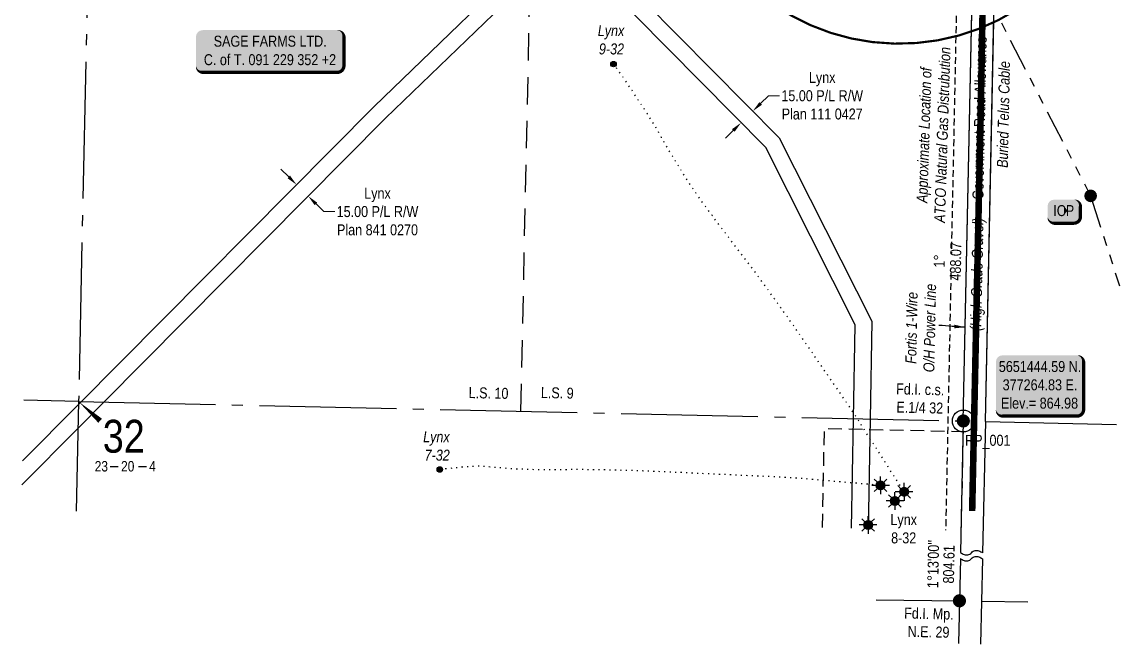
# Model space of a CAD drawing. Extents: x 376302 to 380517, y 5651241 to 5654265.
# Drawn here: x 376406 to 377408, y 5651241 to 5651809 of the extents above; entities that cross this region are included whole.
import ezdxf
from ezdxf.enums import TextEntityAlignment as Align

# ---------------------------------------------------------------- set-up
doc = ezdxf.new("R2010")
doc.units = 0
doc.header["$LTSCALE"] = 5
doc.header["$PDMODE"] = 34
doc.header["$PDSIZE"] = 0.03
for name, pattern in [('foc-ACCESSROAD', [3.75, 2.5, -1.25]), ('foc-BUFFER', [16.75, 15, -1.75]), ('foc-DOT', [1, 0.2, -0.8]), ('foc-DRILLPATH', [14.75, 6, -1.75, 1.75, -1.75, 1.75, -1.75]), ('foc-LSD', [8, 5, -3]), ('foc-QUARTERLINE', [33, 25, -3, 2, -3]), ('UG_PIPE', [1.875, 1.25, -0.625])]:
    doc.linetypes.add(name, pattern=pattern)
doc.layers.get('Defpoints').update_dxf_attribs({"color": 9})
for name, color, linetype in [('10', 1, 'Continuous'), ('35', 37, 'Continuous'), ('9', 3, 'Continuous'), ('ABADATA-DRILL', 8, 'foc-DOT'), ('ABADATA-DRILL-T', 8, 'Continuous'), ('AS-OWNER', 7, 'Continuous'), ('AS-PIPE-UG', 44, 'UG_PIPE'), ('AS-PIPE-UG-T', 44, 'Continuous'), ('AS-POWER', 104, 'foc-POWER'), ('AS-ROADS', 254, 'Continuous'), ('AS-TELUS', 224, 'foc-TEL'), ('AUX-BUFFER', 7, 'foc-BUFFER'), ('DETAIL-HZ-Existing', 8, 'foc-DOT'), ('DETAIL-T', 7, 'Continuous'), ('F-RW', 190, 'Continuous'), ('F-WS', 190, 'foc-ACCESSROAD'), ('F-WS-S', 190, 'Continuous'), ('L-BD', 7, 'Continuous'), ('L-MON', 1, 'Continuous'), ('L-MON-T', 1, 'Continuous'), ('L-QSEC', 8, 'foc-QUARTERLINE'), ('L-ROAD-T', 7, 'Continuous'), ('L-SEC', 7, 'Continuous'), ('L-SECLBL', 7, 'Continuous'), ('L-SECTION-LSD', 7, 'foc-LSD'), ('P-PDRILLPATH', 12, 'foc-DRILLPATH')]:
    doc.layers.add(name, color=color, linetype=linetype)
doc.layers.add('F-RW-T', color=190, linetype='Continuous', lineweight=9)
doc.layers.add('T-TEXT', color=48, linetype='Continuous', lineweight=18)
doc.styles.add('100L', font='ARIALN.TTF', dxfattribs={"height": 11})
doc.styles.add('80', font='ARIALN.TTF', dxfattribs={"height": 10})
doc.styles.add('80CG', font='ARIALN.TTF', dxfattribs={"height": 10})
doc.styles.add('80L', font='ARIALN.TTF', dxfattribs={"height": 10})
doc.styles.add('80LS', font='ARIALNI.TTF', dxfattribs={"height": 10})
doc.styles.add('foc-LtypeFont', font='ARIALN.TTF', dxfattribs={"height": 7.35})
doc.styles.add('SIMPLEX', font='ARIALN.TTF')
doc.linetypes.add('foc-POWER', pattern='A,6,-1,["P",foc-LtypeFont,S=0.2,R=0,X=-0.625,Y=-0.75],-1.24,4', length=12.24)
doc.linetypes.add('foc-POWER-NOLINE', pattern='A,0,-4,["P",foc-LtypeFont,S=0.2,R=0,X=-0.625,Y=-0.75],-8.24', length=12.24)
doc.linetypes.add('foc-TEL', pattern='A,2,-1,["T",foc-LtypeFont,S=0.2,R=0,X=-0.425,Y=-0.75],-1.24,8', length=12.24)
doc.linetypes.add('foc-TEL-NOLINE', pattern='A,0,-2,["T",foc-LtypeFont,S=0.2,R=0,X=-0.425,Y=-0.75],-10.24', length=12.24)
doc.dimstyles.new('Compass 5 000', dxfattribs={"dimscale": 5, "dimtxt": 9, "dimasz": 2, "dimexe": 0.2, "dimexo": 0.0625, "dimgap": 0.5, "dimtad": 0, "dimtih": 1, "dimtoh": 1, "dimzin": 0, "dimdsep": 46, "dimtxsty": '80CG', "dimcen": 0.1, "dimse1": 1, "dimse2": 1, "dimclrd": 256, "dimclrt": 256, "dimaunit": 1, "dimadec": 4, "dimazin": 0, "dimtfac": 0.06, "dimtofl": 0, "dimtmove": 0, "dimatfit": 1, "dimfxl": 0.2, "dimtolj": 1, "dimtzin": 0, "dimlwd": -1, "dimarcsym": 0})

# ---------------------------------------------------------------- blocks, each defined once
blk = doc.blocks.new('L-SECLBL')
at = {"layer": '9', "color": 7}
for p, q in [((-5.1, -27.8), (-12.3, -27.8)), ((20.7, -27.8), (13.5, -27.8))]:
    blk.add_line(p, q, dxfattribs=at)
at = {"layer": '10', "color": 2, "style": 'SIMPLEX'}
blk.add_attdef('SEC', text='', height=30, dxfattribs=at).set_placement((0, 0), align=Align.MIDDLE)
at = {"layer": '10', "color": 5, "style": '80L'}
blk.add_attdef('TWP', text='', height=9.5, dxfattribs=at).set_placement((-14.4, -27.4), align=Align.MIDDLE_RIGHT)
blk.add_attdef('RGE', text='', height=9.5, dxfattribs=at).set_placement((3.6, -27.4), align=Align.MIDDLE_CENTER)
blk.add_attdef('MER', text='', height=9.5, dxfattribs=at).set_placement((23.2, -27.4), align=Align.MIDDLE_LEFT)
blk = doc.blocks.new('fdia')
at = {"color": 255, "const_width": 1}
blk.add_lwpolyline([(-0.5, 0, 1), (0.5, 0, 1)], format="xyb", close=True, dxfattribs=at)
blk = doc.blocks.new('Fdiaa')
blk.add_blockref('fdia', (0, 0))
blk = doc.blocks.new('fdib')
at = {"color": 1, "const_width": 1.6}
blk.add_lwpolyline([(-0.4, 0, 1), (0.4, 0, 1)], format="xyb", close=True, dxfattribs=at)
at = {"color": 1}
blk.add_circle((0, 0), 0.8, dxfattribs=at)
blk = doc.blocks.new('Fdibb')
blk.add_blockref('fdib', (0, 0))
blk = doc.blocks.new('fdicc')
for name in ['Fdibb', 'Fdiaa']:
    blk.add_blockref(name, (0, 0))
blk = doc.blocks.new('FDI')
blk.add_blockref('fdicc', (0, 0))
blk = doc.blocks.new('*U430')
h = blk.add_hatch(color=59)
edge = h.paths.add_edge_path()
edge.add_line((-61.5, -20), (61.5, -20))
edge.add_arc((61.5, -14), 6, 270, 360)
edge.add_line((67.5, -14), (67.5, 12.5))
edge.add_arc((61.5, 12.5), 6, 0, 90)
edge.add_line((61.5, 18.5), (-61.5, 18.5))
edge.add_arc((-61.5, 12.5), 6, 90, 180)
edge.add_line((-67.5, 12.5), (-67.5, -14))
edge.add_arc((-61.5, -14), 6, 180, 270)
at = {"color": 1, "flags": 128}
blk.add_lwpolyline([(-61.5, -20, 3, 3, 0), (61.5, -20, 3, 3, 0.414214), (67.5, -14, 3, 3, 0), (67.5, 12.5, 3, 0, 0.414214), (61.5, 18.5, 0, 0, 0), (-61.5, 18.5, 0, 0, 0.414214), (-67.5, 12.5, 0, 0, 0), (-67.5, -14, 0, 3, 0.414214)], format="xyseb", close=True, dxfattribs=at)
blk.add_lwpolyline([(-36.1, -2.8, 0, 7.5, 0), (0, 0, 0, 0, 0)], format="xyseb", dxfattribs=at)
at = {"color": 1, "style": '80'}
blk.add_attdef('ENTER_TEXT_001', (-36, -5), '', height=10, dxfattribs=at)
blk = doc.blocks.new('*D431')
at = {"layer": 'Defpoints', "color": 0, "transparency": 16777216}
for p in [(377072.8, 5651727.3), (377077.4, 5651722.6), (377066.7, 5651712.1)]:
    blk.add_point(p, dxfattribs=at)
at = {"layer": 'F-RW-T', "transparency": 16777216}
for p, q in [((377079.9, 5651734.3), (377087, 5651741.3)), ((377087, 5651741.3), (377097, 5651741.3)), ((377055, 5651709.7), (377047.9, 5651702.7))]:
    blk.add_line(p, q, dxfattribs=at)
for points in [[(377078.8, 5651735.5), (377081.1, 5651733.1), (377072.8, 5651727.3)], [(377053.9, 5651710.9), (377056.2, 5651708.5), (377062.1, 5651716.7)]]:
    blk.add_solid(points, dxfattribs=at)
at = {"layer": 'F-RW-T', "transparency": 16777216, "insert": (377136.1, 5651741.3), "char_height": 10, "attachment_point": 5, "style": '80CG'}
blk.add_mtext('\\A1;Lynx\\P15.00 P/L R/W\\PPlan 111 0427', dxfattribs=at)
blk = doc.blocks.new('GAS')
h = blk.add_hatch(color=255)
h.dxf.hatch_style = 1
edge = h.paths.add_edge_path()
edge.add_arc((0, 0), 0.9, 0, 360)
for p, q in [((-0.81, 0), (-1.62, 0)), ((-0.57, 0.57), (-1.14, 1.14)), ((0, 0.81), (0, 1.62)), ((0.57, 0.57), (1.14, 1.14)), ((1.62, 0), (0.81, 0)), ((-0.57, -0.57), (-1.14, -1.14)), ((0, -0.81), (0, -1.62)), ((1.14, -1.14), (0.57, -0.57))]:
    blk.add_line(p, q)
blk.add_circle((0, 0), 0.8)
blk = doc.blocks.new('*U452')
h = blk.add_hatch(color=254)
edge = h.paths.add_edge_path()
edge.add_line((-34, -28.5), (34, -28.5))
edge.add_arc((34, -22.5), 6, 270, 360)
edge.add_line((40, -22.5), (40, 21))
edge.add_arc((34, 21), 6, 0, 90)
edge.add_line((34, 27), (-34, 27))
edge.add_arc((-34, 21), 6, 90, 180)
edge.add_line((-40, 21), (-40, -22.5))
edge.add_arc((-34, -22.5), 6, 180, 270)
at = {"color": 1, "flags": 128}
blk.add_lwpolyline([(-34, -28.5, 3, 3, 0), (34, -28.5, 3, 3, 0.414214), (40, -22.5, 3, 3, 0), (40, 21, 3, 0, 0.414214), (34, 27, 0, 0, 0), (-34, 27, 0, 0, 0.414214), (-40, 21, 0, 0, 0), (-40, -22.5, 0, 3, 0.414214)], format="xyseb", close=True, dxfattribs=at)
blk.add_lwpolyline([(-34.5, -16.5, 0, 10, 0), (0, 0, 5, 5, 0)], format="xyseb", dxfattribs=at)
at = {"color": 1, "style": '80'}
blk.add_attdef('ENTER_TEXT_001', (-36, -5), '', height=10, dxfattribs=at)
blk = doc.blocks.new('BH-Existing')
at = {"layer": 'ABADATA-DRILL-T'}
h = blk.add_hatch(color=256, dxfattribs=at)
h.dxf.hatch_style = 1
edge = h.paths.add_edge_path()
edge.add_arc((0, 0), 0.5, 0, 360)
blk.add_circle((0, 0), 0.5, dxfattribs=at)
blk = doc.blocks.new('*D462')
at = {"layer": 'Defpoints', "color": 0, "transparency": 16777216}
for p in [(376654.8, 5651658.5), (376665.4, 5651648), (376667.2, 5651649.7)]:
    blk.add_point(p, dxfattribs=at)
at = {"layer": 'F-RW-T', "transparency": 16777216}
for p, q in [((376649.4, 5651667.3), (376642.3, 5651674.3)), ((376674.3, 5651642.7), (376681.4, 5651635.6)), ((376681.4, 5651635.6), (376691.4, 5651635.6))]:
    blk.add_line(p, q, dxfattribs=at)
for points in [[(376650.6, 5651668.5), (376648.3, 5651666.1), (376656.5, 5651660.2)], [(376675.4, 5651643.8), (376673.1, 5651641.5), (376667.2, 5651649.7)]]:
    blk.add_solid(points, dxfattribs=at)
at = {"layer": 'F-RW-T', "transparency": 16777216, "insert": (376730.4, 5651635.6), "char_height": 10, "attachment_point": 5, "style": '80CG'}
blk.add_mtext('\\A1;Lynx\\P15.00 P/L R/W\\PPlan 841 0270', dxfattribs=at)
blk = doc.blocks.new('plbh')
at = {"layer": 'L-MON'}
h = blk.add_hatch(color=255, dxfattribs=at)
h.dxf.hatch_style = 1
edge = h.paths.add_edge_path()
edge.add_arc((0, 0), 1.16, 0, 360)
h = blk.add_hatch(color=256, dxfattribs=at)
h.dxf.hatch_style = 1
h.paths.add_polyline_path([(-0.96, 0, 1), (0.96, 0, 1)])
h.paths.add_polyline_path([(0.91, 0, -1), (-0.91, 0, -1)], flags=16)
h.paths.add_polyline_path([(0.45, 0, -1), (-0.45, 0, -1)], flags=0)
h = blk.add_hatch(color=256, dxfattribs=at)
h.dxf.hatch_style = 1
h.paths.add_polyline_path([(-0.45, 0, 1), (0.45, 0, 1)])
h.paths.add_polyline_path([(0.4, 0, -1), (-0.4, 0, -1)], flags=16)
at = {"layer": 'L-MON', "color": 240}
for radius in [0.96, 0.91, 0.45, 0.4]:
    blk.add_circle((0, 0), radius, dxfattribs=at)
blk = doc.blocks.new('*U469')
h = blk.add_hatch(color=59)
edge = h.paths.add_edge_path()
edge.add_line((-9, -11.5), (9, -11.5))
edge.add_arc((9, -5.5), 6, 270, 360)
edge.add_line((15, -5.5), (15, 4))
edge.add_arc((9, 4), 6, 0, 90)
edge.add_line((9, 10), (-9, 10))
edge.add_arc((-9, 4), 6, 90, 180)
edge.add_line((-15, 4), (-15, -5.5))
edge.add_arc((-9, -5.5), 6, 180, 270)
at = {"color": 1, "flags": 128}
blk.add_lwpolyline([(-9, -11.5, 3, 3, 0), (9, -11.5, 3, 3, 0.414214), (15, -5.5, 3, 3, 0), (15, 4, 3, 0, 0.414214), (9, 10, 0, 0, 0), (-9, 10, 0, 0, 0.414214), (-15, 4, 0, 0, 0), (-15, -5.5, 0, 3, 0.414214)], format="xyseb", close=True, dxfattribs=at)
blk.add_lwpolyline([(3.4, -0.1, 0, 7.5, 0), (0, 0, 0, 0, 0)], format="xyseb", dxfattribs=at)
at = {"color": 1, "style": '80'}
blk.add_attdef('ENTER_TEXT_001', (-36, -5), '', height=10, dxfattribs=at)

msp = doc.modelspace()

# ---------------------------------------------------------------- linework, layer by layer
at = {"layer": '35', "color": 3}
msp.add_circle((377264.825, 5651444.593), 10, dxfattribs=at)
at = {"layer": 'ABADATA-DRILL', "flags": 128}
msp.add_lwpolyline([(377189.348, 5651385.804), (377193.43, 5651385.447), (377189.348, 5651385.804), (377124.326, 5651391.448), (377120.225, 5651391.805), (377111.322, 5651392.506), (377102.147, 5651393.094), (377093.04, 5651393.611), (377083.65, 5651394.034), (377074.139, 5651394.389), (377064.739, 5651394.783), (377055.171, 5651395.26), (377045.612, 5651395.717), (377036.062, 5651396.114), (377026.524, 5651396.57), (377017.065, 5651397.005), (377007.696, 5651397.437), (376998.326, 5651397.87), (376989.016, 5651398.241), (376979.456, 5651398.668), (376970.076, 5651399.061), (376960.843, 5651399.33), (376951.789, 5651399.555), (376942.885, 5651399.766), (376934.159, 5651399.934), (376925.523, 5651400.079), (376917.076, 5651400.169), (376908.817, 5651400.176), (376900.606, 5651400.13), (376892.465, 5651400.074), (376884.515, 5651400.033), (376876.856, 5651400.065), (376869.45, 5651400.22), (376862.377, 5651400.488), (376855.605, 5651400.829), (376849.116, 5651401.243), (376842.898, 5651401.751), (376837.01, 5651402.241), (376831.541, 5651402.701), (376826.531, 5651403.11), (376822.076, 5651403.285), (376818.073, 5651403.17), (376814.298, 5651402.95), (376810.743, 5651402.725), (376807.617, 5651402.469), (376804.85, 5651402.165), (376802.303, 5651401.875), (376800.017, 5651401.619), (376798.132, 5651401.404), (376796.649, 5651401.239), (376795.536, 5651401.126), (376794.554, 5651401.029), (376793.623, 5651400.991), (376792.903, 5651400.988), (376792.352, 5651400.961), (376791.831, 5651400.904), (376791.33, 5651400.846), (376790.818, 5651400.788), (376790.317, 5651400.74), (376789.836, 5651400.711), (376789.366, 5651400.682), (376788.925, 5651400.643), (376788.503, 5651400.563), (376788.081, 5651400.473), (376787.709, 5651400.402), (376787.217, 5651400.303)], dxfattribs=at)
at = {"layer": 'AS-PIPE-UG', "flags": 128}
msp.add_lwpolyline([(377269.796, 5652348.423), (377265.084, 5652113.703), (377264.416, 5652088.275), (377263.965, 5652065.733), (377263.371, 5652040.524), (377262.711, 5652013.366), (377262.064, 5651990.797), (377261.534, 5651968.782), (377261.205, 5651950.243), (377260.843, 5651932.686), (377260.368, 5651906.687), (377259.783, 5651882.721), (377248.717, 5651344.957)], dxfattribs=at)
at = {"layer": 'AS-ROADS', "const_width": 5.998, "flags": 128}
msp.add_lwpolyline([(377292.73, 5652347.879), (377291.059, 5652240.081), (377289.971, 5652199.555), (377288.876, 5652159.047), (377288.047, 5652118.351), (377287.316, 5652077.677), (377286.579, 5652037.376), (377285.933, 5651996.748), (377285.127, 5651955.842), (377283.928, 5651915.027), (377283.374, 5651875.028), (377282.768, 5651834.682), (377281.918, 5651793.982), (377281.245, 5651753.715), (377280.423, 5651712.974), (377272.915, 5651362.464)], dxfattribs=at)
at = {"layer": 'AS-TELUS', "linetype": 'foc-TEL-NOLINE', "flags": 128}
msp.add_lwpolyline([(377284.934, 5651444.171), (377301.79, 5652247.68), (377303.699, 5652347.618)], dxfattribs=at)
at = {"layer": 'AUX-BUFFER', "color": 251, "linetype": 'foc-BUFFER', "const_width": 1.999, "flags": 128}
msp.add_lwpolyline([(377006.352, 5651992.495), (377007.002, 5652023.478, -0.41421356), (377210.573, 5652218.683), (377211.572, 5652218.662, -0.41421356), (377406.777, 5652015.091), (377406.127, 5651984.109, -0.41421356), (377202.557, 5651788.904), (377201.557, 5651788.925, -0.41421356)], format="xyb", close=True, dxfattribs=at)
at = {"layer": 'F-RW', "flags": 128}
for points in [[(377162.943, 5651346.838), (377164.745, 5651446.444), (377166.299, 5651532.253), (377084.548, 5651694.034), (376906.159, 5651874.823), (376901.837, 5651879.197), (376891.263, 5651889.886), (376712.621, 5652070.462), (376472.917, 5652217.155), (376458.253, 5652226.13), (376466.074, 5652238.92), (376473.269, 5652234.517), (376722.008, 5652082.306), (376901.948, 5651900.2), (376912.517, 5651889.503), (377096.891, 5651702.91), (377181.363, 5651535.683), (377179.74, 5651446.108), (377177.921, 5651345.673)], [(376406.508, 5651408.158), (376457.597, 5651459.632), (376727.277, 5651731.586), (376891.263, 5651889.886), (376901.948, 5651900.2), (377213.825, 5652201.261), (377224.407, 5652190.488), (376912.517, 5651889.503), (376901.837, 5651879.197), (376737.823, 5651720.918), (376480.704, 5651461.792), (376457.176, 5651437.95), (376406.041, 5651386.424)]]:
    msp.add_lwpolyline(points, dxfattribs=at)
at = {"layer": 'F-WS', "flags": 128}
msp.add_lwpolyline([(377136.275, 5651347.423), (377138.194, 5651437.745), (377264.622, 5651435.058), (377262.701, 5651344.65)], dxfattribs=at)
at = {"layer": 'L-BD', "flags": 128}
for points in [[(377262.16, 5651319.178, 0.09819619), (377265.528, 5651317.301, 0.11502491), (377268.82, 5651317.025, 0.18910183), (377272.215, 5651318.964, -0.18910183), (377275.609, 5651320.904, -0.11502491), (377278.901, 5651320.628, -0.09819619), (377282.269, 5651318.751)], [(377262.276, 5651324.634, 0.09819619), (377265.644, 5651322.757, 0.11502491), (377268.936, 5651322.481, 0.18910183), (377272.33, 5651324.421, -0.18910183), (377275.725, 5651326.361, -0.11502491), (377279.017, 5651326.084, -0.09819619), (377282.385, 5651324.207)]]:
    msp.add_lwpolyline(points, format="xyb", dxfattribs=at)
at = {"layer": 'L-QSEC'}
for p, q in [((376474.979, 5652267.3), (376457.667, 5651462.3)), ((376457.667, 5651462.3), (376407.697, 5651463.435)), ((376457.667, 5651462.3), (376455.571, 5651362.356)), ((376457.667, 5651462.3), (377264.825, 5651444.593)), ((377284.934, 5651444.166), (377404.618, 5651441.409))]:
    msp.add_line(p, q, dxfattribs=at)
at = {"layer": 'L-SEC'}
for p, q in [((377264.825, 5651444.593), (377281.682, 5652248.147)), ((377284.934, 5651444.166), (377301.79, 5652247.68)), ((377264.825, 5651444.593), (377262.276, 5651324.634)), ((377264.825, 5651444.593), (377262.276, 5651324.634)), ((377284.934, 5651444.166), (377282.385, 5651324.207)), ((377262.16, 5651319.178), (377260.509, 5651241.473)), ((377262.16, 5651319.178), (377260.509, 5651241.473)), ((377282.269, 5651318.751), (377280.618, 5651241.046)), ((377185.257, 5651281.458), (377261.338, 5651280.484)), ((377281.449, 5651280.226), (377323.554, 5651279.687))]:
    msp.add_line(p, q, dxfattribs=at)
at = {"layer": 'L-SECLBL', "flags": 128}
msp.add_lwpolyline([(376457.667, 5651462.3, 0, 4.998, 0), (376477.352, 5651444.824, 0, 0, 0)], format="xyseb", dxfattribs=at)
at = {"layer": 'L-SECTION-LSD'}
msp.add_line((376861.246, 5651453.447), (376878.331, 5652257.723), dxfattribs=at)
at = {"layer": 'P-PDRILLPATH', "flags": 128}
for points in [[(377206.199, 5651988.817), (377381, 5651650)], [(377381, 5651650), (377407.272, 5651567.901)]]:
    msp.add_lwpolyline(points, dxfattribs=at)

# ---------------------------------------------------------------- block references
at = {"layer": 'ABADATA-DRILL-T', "xscale": 5, "yscale": 5, "zscale": 5}
for p in [(376945.707, 5651770.237), (376787.217, 5651400.303)]:
    msp.add_blockref('BH-Existing', p, dxfattribs=at)
at = {"layer": 'AS-OWNER', "color": 5}
ref = msp.add_blockref('*U430', (376632.278, 5651782.688), dxfattribs=dict(at, xscale=0.99965783, yscale=0.99965783, zscale=0.99965783))
ref.add_attrib('ENTER_TEXT_001', 'SAGE FARMS LTD.', (376580.968, 5651786.105), dxfattribs={"layer": '0', "color": 1, "height": 9.99658, "style": '80'})
ref.add_attrib('ENTER_TEXT_002', 'C. of T. 091 229 352 +2', (376571.974, 5651769.267), dxfattribs={"layer": '0', "color": 1, "height": 9.99658, "style": '80'})
at = {"layer": 'AS-OWNER'}
ref = msp.add_blockref('*U469', (377356.734, 5651636.54), dxfattribs=dict(at, xscale=0.9992826486550742, yscale=0.9992826486550742, zscale=0.9992826486550742))
ref.add_attrib('ENTER_TEXT_001', 'ICP', (377346.901, 5651631.54), dxfattribs={"layer": '0', "color": 1, "height": 9.9928, "style": '80'})
at = {"layer": 'DETAIL-T'}
ref = msp.add_blockref('*U452', (377334.573, 5651477.509), dxfattribs=at)
ref.add_attrib('ENTER_TEXT_001', '5651444.59 N.', (377297.254, 5651489.282), dxfattribs={"layer": '0', "color": 1, "height": 10, "style": '80'})
ref.add_attrib('ENTER_TEXT_002', '377264.83 E.', (377300.753, 5651472.574), dxfattribs={"layer": '0', "color": 1, "height": 10, "style": '80'})
ref.add_attrib('ENTER_TEXT_003', 'Elev.= 864.98', (377299.184, 5651455.867), dxfattribs={"layer": '0', "color": 1, "height": 10, "style": '80'})
at = {"layer": 'F-WS-S', "xscale": 4.99828915, "yscale": 4.99828915, "zscale": 4.99828915}
for p in [(377189.348, 5651385.804), (377202.415, 5651371.591), (377210.824, 5651379.955), (377177.994, 5651349.671)]:
    msp.add_blockref('GAS', p, dxfattribs=at)
at = {"layer": 'L-MON', "zscale": 5}
for name, p, xscale, yscale in [('plbh', (377381, 5651650), 5, 5), ('FDI', (377264.825, 5651444.593), 4.99828915, 4.99828915)]:
    msp.add_blockref(name, p, dxfattribs=dict(at, xscale=xscale, yscale=yscale))
at = {"layer": 'L-SECLBL', "xscale": 0.99965783, "yscale": 0.99965783, "zscale": 0.99965783}
msp.add_blockref('L-SECLBL', (376498.929, 5651430.652), dxfattribs=at).add_auto_attribs({'SEC': '32', 'TWP': '23', 'RGE': '20', 'MER': '4'})

# ---------------------------------------------------------------- texts
at = {"layer": '35', "color": 3, "style": '80'}
msp.add_attdef('RP_001', (377266.472, 5651421.937), 'RP', height=10, dxfattribs=at)
at = {"layer": 'AS-PIPE-UG-T', "insert": (377221.499, 5651626.097), "char_height": 10.00199, "attachment_point": 1, "rotation": 88.203896, "style": '80L'}
msp.add_mtext_dynamic_manual_height_columns('\\pi17.62,t147.65;{\\fArial Narrow|b0|i1|c0|p34;Approximate Location of \\P\\pi0.055438,t130.08;ATCO Natural Gas Distrubution}', width=160.30654, gutter_width=50.013, heights=[0], dxfattribs=at)
at = {"layer": 'AS-POWER', "insert": (377211.681, 5651488.882), "char_height": 9.99669, "attachment_point": 1, "rotation": 88.803602, "style": '80L'}
msp.add_mtext_dynamic_manual_height_columns('\\pi7.9909;{\\fArial Narrow|b0|i1|c0|p34;Fortis 1-Wire\\P\\pi0.58885;O/H Power Line}', width=80.67389, gutter_width=50.013, heights=[0], dxfattribs=at)
at = {"layer": 'AS-TELUS', "insert": (377295.433, 5651675.399), "char_height": 9.99669, "attachment_point": 1, "rotation": 88.798207, "style": '80L'}
msp.add_mtext_dynamic_manual_height_columns('\\pi0.31551;{\\fArial Narrow|b0|i1|c0|p34;Buried Telus Cable}', width=97.23615, gutter_width=50.013, heights=[0], dxfattribs=at)
at = {"layer": 'DETAIL-HZ-Existing', "char_height": 10, "attachment_point": 1, "style": '80L'}
for s, insert in [('\\pi0.241;{\\fArial Narrow|b0|i1|c0|p34;Lynx\\P\\pi1.254;9-32}', (376931.13, 5651805.734)), ('\\pi0.241;{\\fArial Narrow|b0|i1|c0|p34;Lynx\\P\\pi1.5643;7-32}', (376771.814, 5651435.09))]:
    msp.add_mtext_dynamic_manual_height_columns(s, width=24.73165, gutter_width=50, heights=[0], dxfattribs=dict(at, insert=insert))
at = {"layer": 'F-RW-T', "insert": (377210.46, 5651346.166), "char_height": 9.9966, "attachment_point": 5, "style": '80CG'}
msp.add_mtext('\\A1;Lynx\\P8-32', dxfattribs=at)
at = {"layer": 'L-BD', "style": '80L'}
for s, rotation, p in [('1°', 88.7982, (377242.89, 5651590.534)), ("1°13'00''", 88.9047, (377237.352, 5651314.069)), ('804.61', 88.9047, (377251.594, 5651313.797))]:
    msp.add_text(s, height=9.9966, rotation=rotation, dxfattribs=at).set_placement(p, align=Align.MIDDLE)
at = {"layer": 'L-ROAD-T', "style": '80L'}
msp.add_text('Government Road Allowance', height=9.99658, rotation=88.798207, dxfattribs=at).set_placement((377279.682, 5651721.049), align=Align.MIDDLE_CENTER)
at = {"layer": 'T-TEXT', "style": '80LS'}
msp.add_text('(High Grade Gravel)', height=9.99658, rotation=88.798207, dxfattribs=at).set_placement((377277.239, 5651578.36), align=Align.MIDDLE_CENTER)

# ---------------------------------------------------------------- dimensions: what is measured, and where the dimension line sits
at = {"layer": 'F-RW-T'}
for p1, p2, distance, text, picture, middle in [((377066.733, 5651712.089), (377077.403, 5651722.632), 6.529, 'Lynx\\P15.00 P/L R/W\\PPlan 111 0427', '*D431', (377136.127, 5651741.334)), ((376654.8, 5651658.498), (376665.425, 5651647.955), 2.464, 'Lynx\\P15.00 P/L R/W\\PPlan 841 0270', '*D462', (376730.444, 5651635.617))]:
    dim = msp.add_aligned_dim(p1=p1, p2=p2, distance=distance, text=text, dimstyle='Compass 5 000', dxfattribs=at)
    dim.commit()
    dim.dimension.update_dxf_attribs({"geometry": picture, "text_midpoint": middle})

# ---------------------------------------------------------------- leaders
at = {"layer": 'AS-POWER', "path_type": 1}
msp.add_leader([(377266.619, 5651530.099), (377242.585, 5651531.777)], dimstyle='Compass 5 000', override={"dimgap": 0.5, "dimtad": 0}, dxfattribs=at)

# ---------------------------------------------------------------- next in the draw order: texts
at = {"layer": 'L-BD', "insert": (377257.881, 5651590.219), "char_height": 9.9966, "width": 10.94041, "attachment_point": 5, "rotation": 88.7982, "style": '80L', "bg_fill": 3, "box_fill_scale": 1.15, "bg_fill_color": 256, "bg_fill_true_color": 256, "bg_fill_transparency": 0}
msp.add_mtext('488.07', dxfattribs=at)
at = {"layer": 'L-MON-T', "char_height": 9.99658, "attachment_point": 2, "rotation": 358.680326, "style": '80LS', "bg_fill": 3, "box_fill_scale": 1.15, "bg_fill_color": 256, "bg_fill_true_color": 256, "bg_fill_transparency": 0}
for s, insert, width in [('{\\fArial Narrow|b0|i0|c0|p34;Fd.I. c.s.\\PE.1/4 32}', (377225.653, 5651478.442), 43.0457), ('{\\fArial Narrow|b0|i0|c0|p34;Fd.I. Mp.\\PN.E. 29}', (377233.598, 5651273.849), 44.31403)]:
    msp.add_mtext(s, dxfattribs=dict(at, insert=insert, width=width))
at = {"layer": 'L-SECTION-LSD', "attachment_point": 1, "rotation": 358.743277, "style": '100L', "bg_fill": 3, "box_fill_scale": 1.5, "bg_fill_color": 256, "bg_fill_transparency": 0}
for s, width, insert, char_height in [('\\pi2.041;L.S. 10', 36.95405, (376811.643, 5651475.538), 9.99658), ('L.S. 9', 30.52728, (376879.579, 5651475.538), 9.9966)]:
    msp.add_mtext_dynamic_manual_height_columns(s, width=width, gutter_width=55, heights=[0], dxfattribs=dict(at, insert=insert, char_height=char_height))

# ---------------------------------------------------------------- next in the draw order: linework, layer by layer
at = {"layer": 'ABADATA-DRILL', "flags": 128}
msp.add_lwpolyline([(377210.824, 5651379.955), (377213.032, 5651376.503), (377210.824, 5651379.955), (377174.956, 5651435.954), (377173.394, 5651438.391), (377168.496, 5651446.047), (377163.46, 5651453.786), (377158.303, 5651461.478), (377153.124, 5651469.11), (377147.808, 5651476.846), (377142.528, 5651484.411), (377136.958, 5651492.393), (377131.556, 5651500.28), (377126.183, 5651508.137), (377120.817, 5651515.864), (377115.414, 5651523.722), (377109.854, 5651531.734), (377104.097, 5651539.83), (377098.378, 5651547.865), (377092.639, 5651555.911), (377086.997, 5651563.805), (377081.411, 5651571.557), (377075.802, 5651579.149), (377069.975, 5651586.837), (377064.135, 5651594.416), (377058.306, 5651602.004), (377052.538, 5651609.65), (377046.819, 5651617.275), (377041.187, 5651624.739), (377035.769, 5651631.967), (377030.558, 5651639.07), (377025.523, 5651646.019), (377020.745, 5651652.832), (377016.216, 5651659.59), (377011.855, 5651666.273), (377007.749, 5651672.77), (377003.694, 5651679.286), (376999.757, 5651685.709), (376996.033, 5651691.867), (376992.593, 5651697.728), (376989.465, 5651703.292), (376986.637, 5651708.429), (376983.959, 5651713.132), (376981.4, 5651717.373), (376978.952, 5651721.261), (376976.629, 5651724.886), (376974.43, 5651728.288), (376972.355, 5651731.477), (376970.3, 5651734.595), (376968.281, 5651737.613), (376966.312, 5651740.58), (376964.42, 5651743.434), (376962.594, 5651746.148), (376960.826, 5651748.739), (376959.164, 5651751.189), (376957.638, 5651753.465), (376956.228, 5651755.568), (376954.876, 5651757.55), (376953.57, 5651759.411), (376952.322, 5651761.171), (376951.219, 5651762.727), (376950.222, 5651764.12), (376949.274, 5651765.463), (376948.403, 5651766.683), (376947.589, 5651767.763), (376946.821, 5651768.721), (376946.482, 5651769.189), (376945.707, 5651770.237)], dxfattribs=at)
at = {"layer": 'AS-POWER', "linetype": 'foc-POWER-NOLINE', "flags": 128}
msp.add_lwpolyline([(377264.825, 5651444.593), (377273.254, 5651846.37), (377272.468, 5651849.851), (377275.325, 5651981.128), (377277.97, 5652107.577), (377278.749, 5652108.31), (377281.682, 5652248.147), (377283.68, 5652348.093)], dxfattribs=at)

# ---------------------------------------------------------------- next in the draw order: block references
at = {"layer": 'L-MON', "xscale": 4.99828915, "yscale": 4.99828915, "zscale": 5}
msp.add_blockref('FDI', (377261.338, 5651280.484), dxfattribs=at)

doc.saveas('drawing.dxf')
